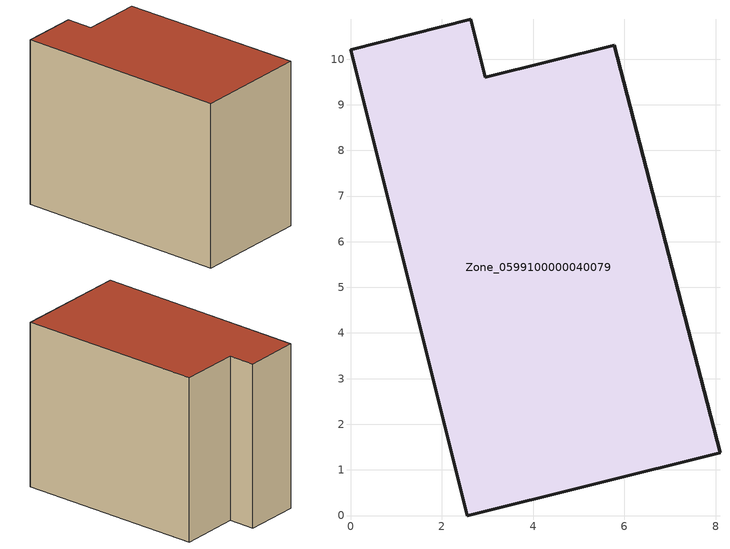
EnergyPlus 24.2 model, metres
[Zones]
Zone_0599100000040079
 floor ground (C_G): 2.56,0 0,10.21 2.64,10.87 2.96,9.6 5.78,10.3 8.1,1.38 z0
 wall outside (C_F): 2.96,9.6 2.64,10.87 0,10.21 2.56,0 8.1,1.38 5.78,10.3 2.96,9.6 z0:8.24
 roof outside (C_R): 8.1,1.38 5.78,10.3 2.96,9.6 2.64,10.87 0,10.21 2.56,0 z8.24
[BUILDING]
Pand.0599100000040079: North Axis=0; Terrain=City; Loads Convergence Tolerance Value=0.04; Temperature Convergence Tolerance Value=0.4; Solar Distribution=FullExterior; Maximum Number of Warmup Days=25; Minimum Number of Warmup Days=1
[Site:Location]
Rotterdam.The.Hague.AP_ZH_NLD Design_Conditions: Latitude=51.96; Longitude=4.45; Time Zone=1; Elevation=-4.5
[SITE:GROUNDTEMPERATURE:BUILDINGSURFACE]
18, 18, 18, 18, 18, 18, 18, 18, 18, 18, 18, 18
[MATERIAL] Thermal Absorptance=0.9; Solar Absorptance=0.7; Visible Absorptance=0.7
Name | Roughness | Thickness | Conductivity | Density | Specific Heat
G.TC.1975-1991 | MediumSmooth | 0.15 | 0.288461 | 540 | 1210
F.TC.1975-1991 | Rough | 0.3 | 0.230769 | 1920 | 840
R.TC.1975-1991 | MediumRough | 0.2 | 0.153846 | 1500 | 1000
[CONSTRUCTION]
C_G: G.TC.1975-1991
C_F: F.TC.1975-1991
C_R: R.TC.1975-1991
[ZONE]
Zone_0599100000040079: Type=1; Multiplier=1; Ceiling Height=Autocalculate; Volume=Autocalculate; Floor Area=autocalculate; Part of Total Floor Area=Yes
[ZONEINFILTRATION:DESIGNFLOWRATE]
Infil_Zone_0599100000040079: Zone or ZoneList or Space or SpaceList=Zone_0599100000040079; Schedule=AlwaysOn; Design Flow Rate Calculation Method=Flow/Area; Flow Rate per Floor Area=0.003; Constant Term Coefficient=1; Temperature Term Coefficient=0; Velocity Term Coefficient=0; Velocity Squared Term Coefficient=0
[HVACTEMPLATE:ZONE:IDEALLOADSAIRSYSTEM]
Zone_0599100000040079: Maximum Heating Supply Air Temperature=50; Minimum Cooling Supply Air Temperature=13; Maximum Heating Supply Air Humidity Ratio=0.0156; Minimum Cooling Supply Air Humidity Ratio=0.0077; Heating Limit=NoLimit; Cooling Limit=NoLimit; Dehumidification Control Type=ConstantSensibleHeatRatio; Cooling Sensible Heat Ratio=0.7; Dehumidification Setpoint=60; Humidification Control Type=None; Humidification Setpoint=30; Outdoor Air Method=None; Outdoor Air Flow Rate per Person=0.00944; Outdoor Air Flow Rate per Zone Floor Area=0; Outdoor Air Flow Rate per Zone=0; Demand Controlled Ventilation Type=None; Outdoor Air Economizer Type=NoEconomizer; Heat Recovery Type=None; Sensible Heat Recovery Effectiveness=0.7; Latent Heat Recovery Effectiveness=0.65
[ZONECONTROL:THERMOSTAT]
ThermostatControl_Zone_0599100000040079: Zone or ZoneList=Zone_0599100000040079; Control Type Schedule=DualSetpointControlType; Control 1=Thermostat_Zone_0599100000040079; Temperature Difference Between Cutout And Setpoint=0
[THERMOSTATSETPOINT:DUALSETPOINT]
Thermostat_Zone_0599100000040079: Heating Setpoint Temperature Schedule=HeatingSetpoint_Zone_0599100000040079; Cooling Setpoint Temperature Schedule=CoolingSetpoint_Zone_0599100000040079
[SCHEDULE:COMPACT]
HeatingSetpoint_Zone_0599100000040079: Through: 12/31, For: AllDays, Until: 24:00, 21
CoolingSetpoint_Zone_0599100000040079: Through: 12/31, For: AllDays, Until: 24:00, 24
DualSetpointControlType: Through: 12/31, For: AllDays, Until: 24:00, 4
AlwaysOn: Through: 12/31, For: AllDays, Until: 24:00, 1
